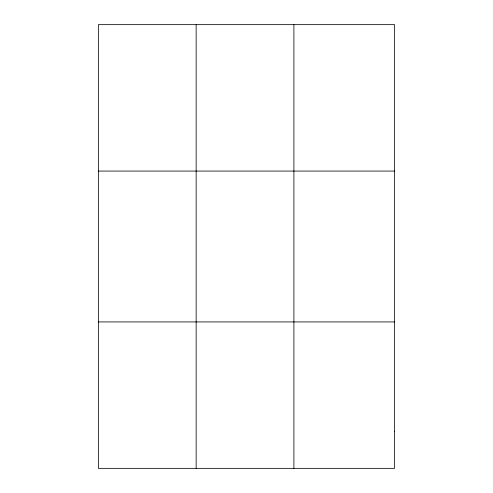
<?xml version="1.0" encoding="UTF-8"?>
<svg xmlns="http://www.w3.org/2000/svg" width="493" height="493" viewBox="0 0 493 493"><rect width="100%" height="100%" fill="white"/><g stroke="black" fill="none" stroke-linecap="round" stroke-linejoin="round"><path stroke-width="0.74" d="M196.146 468.35L196.146 24.65M293.896 468.35L293.896 24.65M98.397 171.071L394.603 171.071M98.397 321.929L394.603 321.929M394.603 431.745L394.603 468.35L98.397 468.35L98.397 24.65L394.603 24.65L394.603 431.745"/></g></svg>
